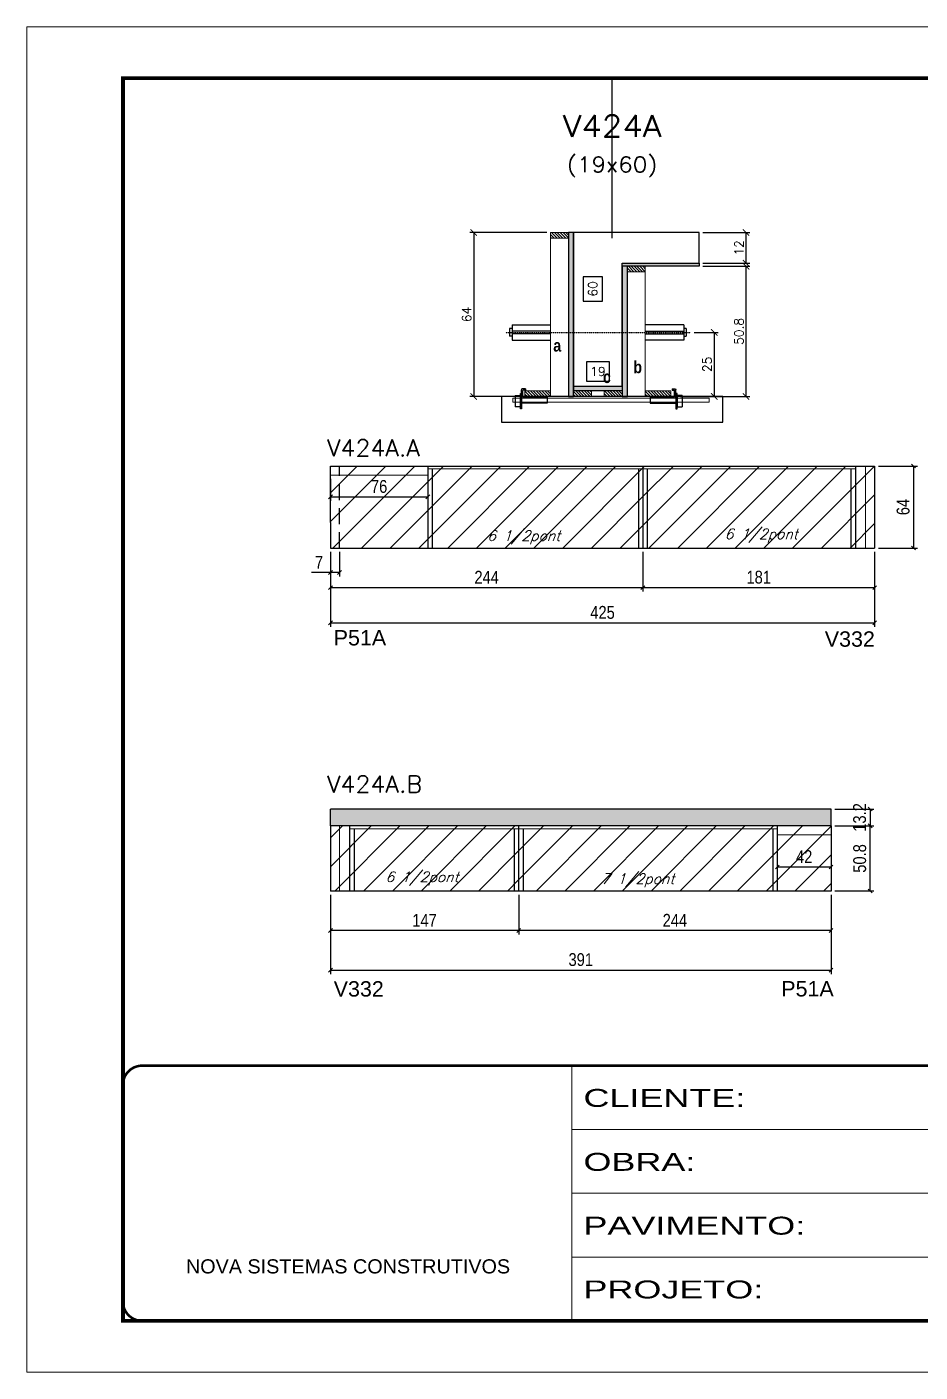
# Model space of a CAD drawing. Extents: x 137137 to 143418, y 10464 to 34486.
# Drawn here: x 137137 to 137835, y 19653 to 20703 of the extents above; entities that cross this region are included whole.
import ezdxf
from ezdxf.enums import TextEntityAlignment as Align

# ---------------------------------------------------------------- set-up
doc = ezdxf.new("R2010")
doc.units = 0
for name, pattern in [('CONTINUO', [0]), ('DASHED', [0.75, 0.5, -0.25]), ('HIDDEN', [0.375, 0.25, -0.125])]:
    doc.linetypes.add(name, pattern=pattern)
for name, color, linetype in [('5', 5, 'Continuous'), ('barrote', 251, 'Continuous'), ('COTA', 241, 'Continuous'), ('Cota Seção (2x)', 4, 'Continuous'), ('detalhes', 4, 'Continuous'), ('Painéis', 200, 'Continuous'), ('presilha', 1, 'Continuous'), ('Reaproveitamento', 251, 'Continuous'), ('SARR_2.2x7', 40, 'Continuous'), ('SARR_3.5x7', 81, 'Continuous'), ('TENSOR', 3, 'Continuous'), ('texto', 7, 'Continuous'), ('Texto de Titulo', 7, 'Continuous'), ('Texto Qtd Sarr', 242, 'Continuous')]:
    doc.layers.add(name, color=color, linetype=linetype)
for name, color, linetype, lineweight in [('CONCRETO', 251, 'Continuous', 25), ('Folhas', 255, 'Continuous', 9), ('Hachura', 251, 'Continuous', 9), ('Madeira', 126, 'Continuous', 18), ('Sarr 2.2x7', 40, 'Continuous', 9), ('SARRAFO DE PRESSAO', 251, 'DASHED', 9), ('SCO-___-LAJ', 2, 'Continuous', 0), ('Texto Seção', 7, 'Continuous', 15)]:
    doc.layers.add(name, color=color, linetype=linetype, lineweight=lineweight)
doc.styles.add('ARIAL', font='arial.ttf')
doc.styles.add('COTA TECNICA', font='techl___.ttf', dxfattribs={"height": 10})
doc.styles.add('REGUA-120', font='ROMANS.shx', dxfattribs={"height": 15})
doc.styles.add('Romans', font='romans.shx')
doc.styles.get("Standard").update_dxf_attribs({"font": 'arial.ttf'})
doc.styles.add('TECNICA', font='techb___.ttf', dxfattribs={"height": 10})
doc.styles.add('Tecnologia', font='')
doc.styles.get('Tecnologia').set_extended_font_data('Forgotten Futurist')
doc.dimstyles.new('Cota Seção (2x)', dxfattribs={"dimtxt": 7, "dimasz": 5, "dimexe": 3, "dimexo": 3, "dimgap": 2, "dimtad": 3, "dimdec": 1, "dimlfac": 0.5, "dimzin": 12, "dimdsep": 46, "dimtxsty": 'Romans', "dimblk": 'ARCHTICK', "dimcen": 0, "dimclrd": 4, "dimclre": 4, "dimclrt": 1, "dimadec": 1, "dimazin": 3, "dimtfac": 1, "dimtdec": 1, "dimtmove": 0, "dimatfit": 3, "dimldrblk": 'OBLIQUE', "dimfxl": 1, "dimtolj": 1, "dimtzin": 12, "dimarcsym": 0})
doc.dimstyles.new('Cota Seção interna', dxfattribs={"dimtxt": 7, "dimasz": 6, "dimexe": 0.18, "dimexo": 2, "dimgap": -4, "dimtad": 3, "dimdec": 1, "dimlfac": 0.5, "dimzin": 12, "dimdsep": 46, "dimtxsty": 'Romans', "dimblk": 'ARCHTICK', "dimcen": 0.09, "dimse1": 1, "dimse2": 1, "dimsd1": 1, "dimsd2": 1, "dimclrd": 180, "dimclre": 5, "dimclrt": 1, "dimadec": 0, "dimazin": 3, "dimtfac": 1, "dimtdec": 1, "dimtofl": 0, "dimtmove": 0, "dimatfit": 3, "dimldrblk": 'ARCHTICK', "dimfxl": 1, "dimtolj": 1, "dimtzin": 0, "dimarcsym": 0})
doc.dimstyles.new('PAINEL', dxfattribs={"dimtxt": 10, "dimasz": 3, "dimexe": 3, "dimexo": 3, "dimgap": 3, "dimtad": 1, "dimdec": 1, "dimzin": 12, "dimdsep": 46, "dimtxsty": 'COTA TECNICA', "dimblk1": 'OBLIQUE', "dimblk2": 'OBLIQUE', "dimsah": 1, "dimcen": 0.9, "dimclrd": 4, "dimclre": 4, "dimclrt": 240, "dimadec": 1, "dimazin": 3, "dimtfac": 1, "dimtdec": 1, "dimtmove": 0, "dimatfit": 3, "dimfxl": 1, "dimtolj": 1, "dimtzin": 12, "dimarcsym": 0})

# ---------------------------------------------------------------- blocks, each defined once
blk = doc.blocks.new('9999999999')
at = {"color": 30, "linetype": 'CONTINUO'}
for p, q in [((98564.6, 34230.2), (98564.6, 34429.4)), ((98564.6, 34379.6), (99584, 34379.6)), ((98564.6, 34329.8), (99488, 34329.8)), ((98564.6, 34280), (99488, 34280))]:
    blk.add_line(p, q, dxfattribs=at)
at = {"color": 30, "linetype": 'CONTINUO', "const_width": 2}
blk.add_lwpolyline([(99584, 34230.2), (99584, 34414.4, 0.414214), (99569, 34429.4), (98229, 34429.4, 0.414214), (98214, 34414.4), (98214, 34245.2, 0.414214), (98229, 34230.2), (99584, 34230.2)], format="xyb", dxfattribs=at)
at = {"layer": 'Folhas'}
blk.add_lwpolyline([(98139, 34190.2), (99624, 34190.2), (99624, 35240.2), (98139, 35240.2)], close=True, dxfattribs=at)
at = {"layer": 'Folhas', "color": 30, "const_width": 3}
blk.add_lwpolyline([(98214, 34230.2), (99584, 34230.2), (99584, 35200.2), (98214, 35200.2)], close=True, dxfattribs=at)
at = {"color": 7, "linetype": 'Continuous', "ltscale": 5, "style": 'ARIAL'}
blk.add_text('NOVA SISTEMAS CONSTRUTIVOS', height=11.059, dxfattribs=at).set_placement((98263.2, 34267.2))
at = {"layer": 'Folhas', "color": 7, "style": 'Tecnologia', "width": 1.5}
for s, p in [('CLIENTE:', (98573.7, 34397.2)), ('OBRA:', (98573.7, 34347.3)), ('PAVIMENTO:', (98573.7, 34297.5)), ('PROJETO:', (98573.7, 34247.7))]:
    blk.add_text(s, height=14, dxfattribs=at).set_placement(p)
blk = doc.blocks.new('_ArchTick')
at = {"color": 0, "linetype": 'ByBlock', "const_width": 0.15}
blk.add_lwpolyline([(-0.5, -0.5), (0.5, 0.5)], dxfattribs=at)
blk = doc.blocks.new('*D1564')
at = {"layer": 'COTA', "color": 4, "lineweight": -2, "transparency": 16777216}
for p, q in [((137665.3, 20516), (137702, 20516)), ((137699, 20414.4), (137699, 20516)), ((137647.7, 20414.4), (137702, 20414.4))]:
    blk.add_line(p, q, dxfattribs=at)
at = {"layer": 'Defpoints', "color": 0, "transparency": 16777216}
for p in [(137662.3, 20516), (137699, 20516), (137644.7, 20414.4)]:
    blk.add_point(p, dxfattribs=at)
at = {"layer": 'COTA', "color": 4, "lineweight": -2, "transparency": 16777216, "xscale": 5, "yscale": 5, "zscale": 5}
for p, rotation in [((137699, 20516), 90), ((137699, 20414.4), 270)]:
    blk.add_blockref('_ArchTick', p, dxfattribs=dict(at, rotation=rotation))
at = {"layer": 'COTA', "color": 1, "transparency": 16777216, "insert": (137693.5, 20465.2), "char_height": 7, "attachment_point": 5, "rotation": 90, "style": 'Romans'}
blk.add_mtext('\\A1;50.8', dxfattribs=at)
blk = doc.blocks.new('_Oblique')
at = {"color": 0, "linetype": 'ByBlock', "lineweight": -2}
blk.add_line((-0.5, -0.5), (0.5, 0.5), dxfattribs=at)
blk = doc.blocks.new('*D1565')
at = {"layer": 'COTA', "color": 4, "lineweight": -2, "transparency": 16777216}
for p, q in [((137665.3, 20542.4), (137702, 20542.4)), ((137699, 20518.4), (137699, 20542.4)), ((137665.3, 20518.4), (137702, 20518.4))]:
    blk.add_line(p, q, dxfattribs=at)
at = {"layer": 'Defpoints', "color": 0, "transparency": 16777216}
for p in [(137662.3, 20542.4), (137699, 20542.4), (137662.3, 20518.4)]:
    blk.add_point(p, dxfattribs=at)
at = {"layer": 'COTA', "color": 4, "lineweight": -2, "transparency": 16777216, "xscale": 5, "yscale": 5, "zscale": 5}
for p, rotation in [((137699, 20542.4), 90), ((137699, 20518.4), 270)]:
    blk.add_blockref('_ArchTick', p, dxfattribs=dict(at, rotation=rotation))
at = {"layer": 'COTA', "color": 1, "transparency": 16777216, "insert": (137693.5, 20530.4), "char_height": 7, "attachment_point": 5, "rotation": 90, "style": 'Romans'}
blk.add_mtext('\\A1;12', dxfattribs=at)
blk = doc.blocks.new('*D1566')
at = {"layer": 'Cota Seção (2x)', "color": 180, "lineweight": -2, "transparency": 16777216}
for p, q in [((137586.8, 20507.9), (137571.8, 20507.9)), ((137571.8, 20507.9), (137571.8, 20488.9)), ((137586.8, 20488.9), (137586.8, 20507.9)), ((137571.8, 20488.9), (137586.8, 20488.9))]:
    blk.add_line(p, q, dxfattribs=at)
at = {"layer": 'Defpoints', "color": 0, "transparency": 16777216}
for p in [(137590.8, 20542.4), (137602.3, 20542.4), (137602.3, 20422.4)]:
    blk.add_point(p, dxfattribs=at)
at = {"layer": 'Cota Seção (2x)', "color": 1, "transparency": 16777216, "insert": (137579.3, 20498.4), "char_height": 7, "attachment_point": 5, "rotation": 90, "style": 'Romans'}
blk.add_mtext('\\A1;60', dxfattribs=at)
blk = doc.blocks.new('PRESILHA METÁLICA 1')
at = {"layer": 'presilha'}
for p, q in [((7.5, 10.6), (7.5, 19.9)), ((12, 21), (8.6, 21)), ((9, 11.6), (9, 18.9)), ((12, 19.5), (9.6, 19.5)), ((12, 21), (12, 19.5)), ((0, 13), (6, 13)), ((0, 13), (0, 0)), ((6, 0), (0, 0)), ((6, 15.5), (7.5, 15.5)), ((6, -2.5), (6, 15.5)), ((6, 13), (6, 0)), ((7.5, 15.5), (7.5, -2.5)), ((37.5, 4.1), (7.5, 4.1)), ((37.5, 11), (9.6, 11)), ((37.5, 11), (37.5, 4.1)), ((7.5, -2.5), (6, -2.5))]:
    blk.add_line(p, q, dxfattribs=at)
for centre, radius, start, end in [((8.6, 19.9), 1.14, 90, 180), ((9.6, 18.9), 0.57, 90, 180), ((9.6, 11.6), 0.57, 180, 270)]:
    blk.add_arc(centre, radius, start, end, dxfattribs=at)
blk = doc.blocks.new('*D1567')
at = {"layer": 'Cota Seção (2x)', "color": 180, "lineweight": -2, "transparency": 16777216}
for p, q in [((137592.3, 20441.4), (137574.3, 20441.4)), ((137574.3, 20441.4), (137574.3, 20426.4)), ((137592.3, 20426.4), (137592.3, 20441.4)), ((137574.3, 20426.4), (137592.3, 20426.4))]:
    blk.add_line(p, q, dxfattribs=at)
at = {"layer": 'Defpoints', "color": 0, "transparency": 16777216}
for p in [(137564.3, 20414.4), (137602.3, 20422.4), (137602.3, 20414.4)]:
    blk.add_point(p, dxfattribs=at)
at = {"layer": 'Cota Seção (2x)', "color": 1, "transparency": 16777216, "insert": (137583.3, 20433.9), "char_height": 7, "attachment_point": 5, "style": 'Romans'}
blk.add_mtext('\\A1;19', dxfattribs=at)
blk = doc.blocks.new('*D1568')
at = {"layer": 'COTA', "color": 4, "lineweight": -2, "transparency": 16777216}
for p, q in [((137543.3, 20542.4), (137483.3, 20542.4)), ((137486.3, 20542.4), (137486.3, 20414.4)), ((137543.3, 20414.4), (137483.3, 20414.4))]:
    blk.add_line(p, q, dxfattribs=at)
at = {"layer": 'Defpoints', "color": 0, "transparency": 16777216}
for p in [(137546.3, 20542.4), (137486.3, 20414.4), (137546.3, 20414.4)]:
    blk.add_point(p, dxfattribs=at)
at = {"layer": 'COTA', "color": 4, "lineweight": -2, "transparency": 16777216, "xscale": 5, "yscale": 5, "zscale": 5}
for p, rotation in [((137486.3, 20542.4), 90), ((137486.3, 20414.4), 270)]:
    blk.add_blockref('_ArchTick', p, dxfattribs=dict(at, rotation=rotation))
at = {"layer": 'COTA', "color": 1, "transparency": 16777216, "insert": (137480.8, 20478.4), "char_height": 7, "attachment_point": 5, "rotation": 90, "style": 'Romans'}
blk.add_mtext('\\A1;64', dxfattribs=at)
blk = doc.blocks.new('*D1569')
at = {"layer": 'COTA', "color": 4, "lineweight": -2, "transparency": 16777216}
for p, q in [((137658.6, 20464.4), (137677.1, 20464.4)), ((137674.1, 20464.4), (137674.1, 20414.4)), ((137658.6, 20414.4), (137677.1, 20414.4))]:
    blk.add_line(p, q, dxfattribs=at)
at = {"layer": 'Defpoints', "color": 0, "transparency": 16777216}
for p in [(137655.6, 20464.4), (137655.6, 20414.4), (137674.1, 20414.4)]:
    blk.add_point(p, dxfattribs=at)
at = {"layer": 'COTA', "color": 4, "lineweight": -2, "transparency": 16777216, "xscale": 5, "yscale": 5, "zscale": 5}
for p, rotation in [((137674.1, 20464.4), 90), ((137674.1, 20414.4), 270)]:
    blk.add_blockref('_ArchTick', p, dxfattribs=dict(at, rotation=rotation))
at = {"layer": 'COTA', "color": 1, "transparency": 16777216, "insert": (137668.6, 20439.4), "char_height": 7, "attachment_point": 5, "rotation": 90, "style": 'Romans'}
blk.add_mtext('\\A1;25', dxfattribs=at)
blk = doc.blocks.new('titulo1')
at = {"layer": 'Defpoints', "color": 252, "linetype": 'HIDDEN', "ltscale": 2}
blk.add_line((0, 0), (0, 125), dxfattribs=at)
at = {"layer": 'Defpoints', "style": 'Romans', "oblique": 15}
blk.add_attdef('FOLHA', text='', height=10, dxfattribs=at).set_placement((0, 15.6), align=Align.MIDDLE_CENTER)
at = {"layer": 'Texto Qtd Sarr', "color": 3, "style": 'Romans', "oblique": 15}
for tag, height, p in [('TITULO', 17, (0, 71.4)), ('SEÇÃO', 12, (0, 41.5))]:
    blk.add_attdef(tag, text='', height=height, dxfattribs=at).set_placement(p, align=Align.MIDDLE_CENTER)
blk = doc.blocks.new('*D1776')
at = {"layer": 'COTA', "color": 4, "lineweight": -2, "ltscale": 25, "transparency": 16777216}
for p, q in [((137374.4, 20293.1), (137374.4, 20262.2)), ((137618.4, 20293.1), (137618.4, 20262.2)), ((137374.4, 20265.2), (137618.4, 20265.2))]:
    blk.add_line(p, q, dxfattribs=at)
at = {"layer": 'Defpoints', "color": 0, "ltscale": 25, "transparency": 16777216}
for p in [(137374.4, 20296.1), (137618.4, 20296.1), (137618.4, 20265.2)]:
    blk.add_point(p, dxfattribs=at)
at = {"layer": 'COTA', "color": 4, "lineweight": -2, "ltscale": 25, "transparency": 16777216, "xscale": 3, "yscale": 3, "zscale": 3, "rotation": 180}
blk.add_blockref('_Oblique', (137374.4, 20265.2), dxfattribs=at)
at = {"layer": 'COTA', "color": 4, "lineweight": -2, "ltscale": 25, "transparency": 16777216, "xscale": 3, "yscale": 3, "zscale": 3}
blk.add_blockref('_Oblique', (137618.4, 20265.2), dxfattribs=at)
at = {"layer": 'COTA', "color": 240, "ltscale": 25, "transparency": 16777216, "insert": (137496.4, 20273.3), "char_height": 10, "attachment_point": 5, "style": 'COTA TECNICA'}
blk.add_mtext('\\A1;244', dxfattribs=at)
blk = doc.blocks.new('*D1777')
at = {"layer": 'COTA', "color": 4, "lineweight": -2, "ltscale": 25, "transparency": 16777216}
for p, q in [((137618.4, 20293.1), (137618.4, 20262.2)), ((137799.4, 20293.1), (137799.4, 20262.2)), ((137618.4, 20265.2), (137799.4, 20265.2))]:
    blk.add_line(p, q, dxfattribs=at)
at = {"layer": 'Defpoints', "color": 0, "ltscale": 25, "transparency": 16777216}
for p in [(137618.4, 20296.1), (137799.4, 20296.1), (137799.4, 20265.2)]:
    blk.add_point(p, dxfattribs=at)
at = {"layer": 'COTA', "color": 4, "lineweight": -2, "ltscale": 25, "transparency": 16777216, "xscale": 3, "yscale": 3, "zscale": 3, "rotation": 180}
blk.add_blockref('_Oblique', (137618.4, 20265.2), dxfattribs=at)
at = {"layer": 'COTA', "color": 4, "lineweight": -2, "ltscale": 25, "transparency": 16777216, "xscale": 3, "yscale": 3, "zscale": 3}
blk.add_blockref('_Oblique', (137799.4, 20265.2), dxfattribs=at)
at = {"layer": 'COTA', "color": 240, "ltscale": 25, "transparency": 16777216, "insert": (137708.9, 20273.3), "char_height": 10, "attachment_point": 5, "style": 'COTA TECNICA'}
blk.add_mtext('\\A1;181', dxfattribs=at)
blk = doc.blocks.new('*D1778')
at = {"layer": 'COTA', "color": 4, "lineweight": -2, "ltscale": 25, "transparency": 16777216}
for p, q in [((137802.4, 20360.1), (137832.8, 20360.1)), ((137829.8, 20360.1), (137829.8, 20296.1)), ((137802.4, 20296.1), (137832.8, 20296.1))]:
    blk.add_line(p, q, dxfattribs=at)
at = {"layer": 'Defpoints', "color": 0, "ltscale": 25, "transparency": 16777216}
for p in [(137799.4, 20360.1), (137799.4, 20296.1), (137829.8, 20296.1)]:
    blk.add_point(p, dxfattribs=at)
at = {"layer": 'COTA', "color": 4, "lineweight": -2, "ltscale": 25, "transparency": 16777216, "xscale": 3, "yscale": 3, "zscale": 3}
for p, rotation in [((137829.8, 20360.1), 90), ((137829.8, 20296.1), 270)]:
    blk.add_blockref('_Oblique', p, dxfattribs=dict(at, rotation=rotation))
at = {"layer": 'COTA', "color": 240, "ltscale": 25, "transparency": 16777216, "insert": (137821.7, 20328.1), "char_height": 10, "attachment_point": 5, "rotation": 90, "style": 'COTA TECNICA'}
blk.add_mtext('\\A1;64', dxfattribs=at)
blk = doc.blocks.new('*D1779')
at = {"layer": 'COTA', "color": 4, "lineweight": -2, "ltscale": 25, "transparency": 16777216}
for p, q in [((137374.4, 20293.1), (137374.4, 20274)), ((137381.4, 20293.1), (137381.4, 20274)), ((137374.4, 20277), (137359.7, 20277)), ((137381.4, 20277), (137374.4, 20277))]:
    blk.add_line(p, q, dxfattribs=at)
at = {"layer": 'Defpoints', "color": 0, "ltscale": 25, "transparency": 16777216}
for p in [(137374.4, 20296.1), (137381.4, 20296.1), (137374.4, 20277)]:
    blk.add_point(p, dxfattribs=at)
at = {"layer": 'COTA', "color": 4, "lineweight": -2, "ltscale": 25, "transparency": 16777216, "xscale": 3, "yscale": 3, "zscale": 3, "rotation": 180}
blk.add_blockref('_Oblique', (137374.4, 20277), dxfattribs=at)
at = {"layer": 'COTA', "color": 4, "lineweight": -2, "ltscale": 25, "transparency": 16777216, "xscale": 3, "yscale": 3, "zscale": 3}
blk.add_blockref('_Oblique', (137381.4, 20277), dxfattribs=at)
at = {"layer": 'COTA', "color": 240, "ltscale": 25, "transparency": 16777216, "insert": (137365.5, 20285), "char_height": 10, "attachment_point": 5, "style": 'COTA TECNICA'}
blk.add_mtext('\\A1;7', dxfattribs=at)
blk = doc.blocks.new('*D1780')
at = {"layer": 'COTA', "color": 4, "lineweight": -2, "ltscale": 25, "transparency": 16777216}
for p, q in [((137374.4, 20350.1), (137374.4, 20333)), ((137450.4, 20350.1), (137450.4, 20333)), ((137374.4, 20336), (137450.4, 20336))]:
    blk.add_line(p, q, dxfattribs=at)
at = {"layer": 'Defpoints', "color": 0, "ltscale": 25, "transparency": 16777216}
for p in [(137374.4, 20353.1), (137450.4, 20353.1), (137450.4, 20336)]:
    blk.add_point(p, dxfattribs=at)
at = {"layer": 'COTA', "color": 4, "lineweight": -2, "ltscale": 25, "transparency": 16777216, "xscale": 3, "yscale": 3, "zscale": 3, "rotation": 180}
blk.add_blockref('_Oblique', (137374.4, 20336), dxfattribs=at)
at = {"layer": 'COTA', "color": 4, "lineweight": -2, "ltscale": 25, "transparency": 16777216, "xscale": 3, "yscale": 3, "zscale": 3}
blk.add_blockref('_Oblique', (137450.4, 20336), dxfattribs=at)
at = {"layer": 'COTA', "color": 240, "ltscale": 25, "transparency": 16777216, "insert": (137412.4, 20344.1), "char_height": 10, "attachment_point": 5, "style": 'COTA TECNICA'}
blk.add_mtext('\\A1;76', dxfattribs=at)
blk = doc.blocks.new('*D1781')
at = {"layer": 'COTA', "color": 4, "lineweight": -2, "ltscale": 25, "transparency": 16777216}
for p, q in [((137521.4, 20025.4), (137521.4, 19994.5)), ((137765.4, 20025.4), (137765.4, 19994.5)), ((137765.4, 19997.5), (137521.4, 19997.5))]:
    blk.add_line(p, q, dxfattribs=at)
at = {"layer": 'Defpoints', "color": 0, "ltscale": 25, "transparency": 16777216}
for p in [(137521.4, 20028.4), (137765.4, 20028.4), (137521.4, 19997.5)]:
    blk.add_point(p, dxfattribs=at)
at = {"layer": 'COTA', "color": 4, "lineweight": -2, "ltscale": 25, "transparency": 16777216, "xscale": 3, "yscale": 3, "zscale": 3, "rotation": 180}
blk.add_blockref('_Oblique', (137521.4, 19997.5), dxfattribs=at)
at = {"layer": 'COTA', "color": 4, "lineweight": -2, "ltscale": 25, "transparency": 16777216, "xscale": 3, "yscale": 3, "zscale": 3}
blk.add_blockref('_Oblique', (137765.4, 19997.5), dxfattribs=at)
at = {"layer": 'COTA', "color": 240, "ltscale": 25, "transparency": 16777216, "insert": (137643.4, 20005.5), "char_height": 10, "attachment_point": 5, "style": 'COTA TECNICA'}
blk.add_mtext('\\A1;244', dxfattribs=at)
blk = doc.blocks.new('*D1782')
at = {"layer": 'COTA', "color": 4, "lineweight": -2, "ltscale": 25, "transparency": 16777216}
for p, q in [((137374.4, 20025.4), (137374.4, 19994.5)), ((137521.4, 20025.4), (137521.4, 19994.5)), ((137521.4, 19997.5), (137374.4, 19997.5))]:
    blk.add_line(p, q, dxfattribs=at)
at = {"layer": 'Defpoints', "color": 0, "ltscale": 25, "transparency": 16777216}
for p in [(137374.4, 20028.4), (137521.4, 20028.4), (137374.4, 19997.5)]:
    blk.add_point(p, dxfattribs=at)
at = {"layer": 'COTA', "color": 4, "lineweight": -2, "ltscale": 25, "transparency": 16777216, "xscale": 3, "yscale": 3, "zscale": 3, "rotation": 180}
blk.add_blockref('_Oblique', (137374.4, 19997.5), dxfattribs=at)
at = {"layer": 'COTA', "color": 4, "lineweight": -2, "ltscale": 25, "transparency": 16777216, "xscale": 3, "yscale": 3, "zscale": 3}
blk.add_blockref('_Oblique', (137521.4, 19997.5), dxfattribs=at)
at = {"layer": 'COTA', "color": 240, "ltscale": 25, "transparency": 16777216, "insert": (137447.9, 20005.5), "char_height": 10, "attachment_point": 5, "style": 'COTA TECNICA'}
blk.add_mtext('\\A1;147', dxfattribs=at)
blk = doc.blocks.new('*D1783')
at = {"layer": 'COTA', "color": 4, "lineweight": -2, "ltscale": 25, "transparency": 16777216}
for p, q in [((137723.4, 20069.2), (137723.4, 20044.1)), ((137765.4, 20069.2), (137765.4, 20044.1)), ((137765.4, 20047.1), (137723.4, 20047.1))]:
    blk.add_line(p, q, dxfattribs=at)
at = {"layer": 'Defpoints', "color": 0, "ltscale": 25, "transparency": 16777216}
for p in [(137723.4, 20072.2), (137765.4, 20072.2), (137723.4, 20047.1)]:
    blk.add_point(p, dxfattribs=at)
at = {"layer": 'COTA', "color": 4, "lineweight": -2, "ltscale": 25, "transparency": 16777216, "xscale": 3, "yscale": 3, "zscale": 3, "rotation": 180}
blk.add_blockref('_Oblique', (137723.4, 20047.1), dxfattribs=at)
at = {"layer": 'COTA', "color": 4, "lineweight": -2, "ltscale": 25, "transparency": 16777216, "xscale": 3, "yscale": 3, "zscale": 3}
blk.add_blockref('_Oblique', (137765.4, 20047.1), dxfattribs=at)
at = {"layer": 'COTA', "color": 240, "ltscale": 25, "transparency": 16777216, "insert": (137744.4, 20055.2), "char_height": 10, "attachment_point": 5, "style": 'COTA TECNICA'}
blk.add_mtext('\\A1;42', dxfattribs=at)
blk = doc.blocks.new('*D1784')
at = {"layer": 'COTA', "color": 4, "lineweight": -2, "ltscale": 25, "transparency": 16777216}
for p, q in [((137768.4, 20079.2), (137798.9, 20079.2)), ((137795.9, 20028.4), (137795.9, 20079.2)), ((137768.4, 20028.4), (137798.9, 20028.4))]:
    blk.add_line(p, q, dxfattribs=at)
at = {"layer": 'Defpoints', "color": 0, "ltscale": 25, "transparency": 16777216}
for p in [(137765.4, 20079.2), (137795.9, 20079.2), (137765.4, 20028.4)]:
    blk.add_point(p, dxfattribs=at)
at = {"layer": 'COTA', "color": 4, "lineweight": -2, "ltscale": 25, "transparency": 16777216, "xscale": 3, "yscale": 3, "zscale": 3}
for p, rotation in [((137795.9, 20079.2), 90), ((137795.9, 20028.4), 270)]:
    blk.add_blockref('_Oblique', p, dxfattribs=dict(at, rotation=rotation))
at = {"layer": 'COTA', "color": 240, "ltscale": 25, "transparency": 16777216, "insert": (137787.8, 20053.8), "char_height": 10, "attachment_point": 5, "rotation": 90, "style": 'COTA TECNICA'}
blk.add_mtext('\\A1;50.8', dxfattribs=at)
blk = doc.blocks.new('*D1579')
at = {"layer": 'COTA', "color": 4, "lineweight": -2, "ltscale": 25, "transparency": 16777216}
for p, q in [((137374.4, 20025.4), (137374.4, 19963.6)), ((137765.4, 20025.4), (137765.4, 19963.6)), ((137374.4, 19966.6), (137765.4, 19966.6))]:
    blk.add_line(p, q, dxfattribs=at)
at = {"layer": 'Defpoints', "color": 0, "ltscale": 25, "transparency": 16777216}
for p in [(137374.4, 20028.4), (137765.4, 20028.4), (137765.4, 19966.6)]:
    blk.add_point(p, dxfattribs=at)
at = {"layer": 'COTA', "color": 4, "lineweight": -2, "ltscale": 25, "transparency": 16777216, "xscale": 3, "yscale": 3, "zscale": 3, "rotation": 180}
blk.add_blockref('_Oblique', (137374.4, 19966.6), dxfattribs=at)
at = {"layer": 'COTA', "color": 4, "lineweight": -2, "ltscale": 25, "transparency": 16777216, "xscale": 3, "yscale": 3, "zscale": 3}
blk.add_blockref('_Oblique', (137765.4, 19966.6), dxfattribs=at)
at = {"layer": 'COTA', "color": 240, "ltscale": 25, "transparency": 16777216, "insert": (137569.9, 19974.8), "char_height": 10, "attachment_point": 5, "style": 'COTA TECNICA'}
blk.add_mtext('\\A1;391', dxfattribs=at)
blk = doc.blocks.new('*D1580')
at = {"layer": 'COTA', "color": 4, "lineweight": -2, "ltscale": 25, "transparency": 16777216}
for p, q in [((137374.4, 20293.1), (137374.4, 20234.7)), ((137799.4, 20293.1), (137799.4, 20234.7)), ((137374.4, 20237.7), (137799.4, 20237.7))]:
    blk.add_line(p, q, dxfattribs=at)
at = {"layer": 'Defpoints', "color": 0, "ltscale": 25, "transparency": 16777216}
for p in [(137374.4, 20296.1), (137799.4, 20296.1), (137799.4, 20237.7)]:
    blk.add_point(p, dxfattribs=at)
at = {"layer": 'COTA', "color": 4, "lineweight": -2, "ltscale": 25, "transparency": 16777216, "xscale": 3, "yscale": 3, "zscale": 3, "rotation": 180}
blk.add_blockref('_Oblique', (137374.4, 20237.7), dxfattribs=at)
at = {"layer": 'COTA', "color": 4, "lineweight": -2, "ltscale": 25, "transparency": 16777216, "xscale": 3, "yscale": 3, "zscale": 3}
blk.add_blockref('_Oblique', (137799.4, 20237.7), dxfattribs=at)
at = {"layer": 'COTA', "color": 240, "ltscale": 25, "transparency": 16777216, "insert": (137586.9, 20245.8), "char_height": 10, "attachment_point": 5, "style": 'COTA TECNICA'}
blk.add_mtext('\\A1;425', dxfattribs=at)
blk = doc.blocks.new('*D1793')
at = {"layer": 'COTA', "color": 4, "lineweight": -2, "ltscale": 25, "transparency": 16777216}
for p, q in [((137768.4, 20092.4), (137798.9, 20092.4)), ((137795.9, 20092.4), (137795.9, 20079.2)), ((137768.4, 20079.2), (137798.9, 20079.2))]:
    blk.add_line(p, q, dxfattribs=at)
at = {"layer": 'Defpoints', "color": 0, "ltscale": 25, "transparency": 16777216}
for p in [(137765.4, 20092.4), (137765.4, 20079.2), (137795.9, 20079.2)]:
    blk.add_point(p, dxfattribs=at)
at = {"layer": 'COTA', "color": 4, "lineweight": -2, "ltscale": 25, "transparency": 16777216, "xscale": 3, "yscale": 3, "zscale": 3}
for p, rotation in [((137795.9, 20092.4), 90), ((137795.9, 20079.2), 270)]:
    blk.add_blockref('_Oblique', p, dxfattribs=dict(at, rotation=rotation))
at = {"layer": 'COTA', "color": 240, "ltscale": 25, "transparency": 16777216, "insert": (137787.7, 20085.8), "char_height": 10, "attachment_point": 5, "rotation": 90, "style": 'COTA TECNICA'}
blk.add_mtext('\\A1;13.2', dxfattribs=at)

msp = doc.modelspace()

# ---------------------------------------------------------------- hatches: boundary and pattern name
at = {"layer": 'COTA', "linetype": 'ByBlock'}
h = msp.add_hatch(dxfattribs=at)
h.set_pattern_fill('AR-CONC', color=256, scale=0.03)
h.paths.add_polyline_path([(137765.39, 20079.16), (137765.39, 20092.36), (137374.39, 20092.36), (137374.39, 20079.16)])
at = {"layer": 'Hachura'}
h = msp.add_hatch(dxfattribs=at)
h.set_pattern_fill('ANSI31', color=256, scale=0.5, angle=270, style=0)
h.set_pattern_definition([(315, (160452.1118, 12234.7608), (1.12253202, 1.12253202), [])])
h.paths.add_polyline_path([(137546.29, 20538), (137546.29, 20542.4), (137560.29, 20542.4), (137560.29, 20538)])
h = msp.add_hatch(color=256, dxfattribs=at)
h.dxf.hatch_style = 1
h.paths.add_polyline_path([(137564.29, 20542.4), (137560.29, 20542.4), (137560.29, 20414.4), (137564.29, 20414.4)])
h = msp.add_hatch(color=256, dxfattribs=at)
h.dxf.hatch_style = 1
h.paths.add_polyline_path([(137602.29, 20516), (137602.29, 20518.4), (137662.29, 20518.4), (137662.29, 20516)])
h = msp.add_hatch(color=256, dxfattribs=at)
h.dxf.hatch_style = 1
h.paths.add_polyline_path([(137606.29, 20516), (137602.29, 20516), (137602.29, 20414.4), (137606.29, 20414.4)])
h = msp.add_hatch(dxfattribs=at)
h.set_pattern_fill('ANSI31', color=256, scale=0.5, angle=270, style=0)
h.set_pattern_definition([(315, (160512.1118, 12208.3608), (1.12253202, 1.12253202), [])])
h.paths.add_polyline_path([(137606.29, 20511.6), (137606.29, 20516), (137620.29, 20516), (137620.29, 20511.6)])
h = msp.add_hatch(dxfattribs=at)
h.set_pattern_fill('ANSI31', color=256, scale=0.5, angle=270, style=0)
h.set_pattern_definition([(315, (160418.1118, 12184.7608), (1.12253202, 1.12253202), [])])
h.paths.add_polyline_path([(137546.29, 20414.4), (137546.29, 20418.8), (137526.29, 20418.8), (137526.29, 20414.4)])
h = msp.add_hatch(color=256, dxfattribs=at)
h.dxf.hatch_style = 1
h.paths.add_polyline_path([(137564.29, 20418.8), (137564.29, 20422.4), (137602.29, 20422.4), (137602.29, 20418.8)])
h = msp.add_hatch(dxfattribs=at)
h.set_pattern_fill('ANSI31', color=256, scale=0.5, angle=270, style=0)
h.set_pattern_definition([(315, (160520.9139, 12184.7608), (1.12253202, 1.12253202), [])])
h.paths.add_polyline_path([(137564.29, 20414.4), (137564.29, 20418.8), (137578.29, 20418.8), (137578.29, 20414.4)])
h = msp.add_hatch(dxfattribs=at)
h.set_pattern_fill('ANSI31', color=256, scale=0.5, angle=270, style=0)
h.set_pattern_definition([(315, (160520.9118, 12184.7608), (1.12253202, 1.12253202), [])])
h.paths.add_polyline_path([(137602.29, 20414.4), (137602.29, 20418.8), (137588.29, 20418.8), (137588.29, 20414.4)])
h = msp.add_hatch(dxfattribs=at)
h.set_pattern_fill('ANSI31', color=256, scale=0.5, angle=270, style=0)
h.set_pattern_definition([(315, (160512.1118, 12184.7608), (1.12253202, 1.12253202), [])])
h.paths.add_polyline_path([(137640.29, 20414.4), (137640.29, 20418.8), (137620.29, 20418.8), (137620.29, 20414.4)])
at = {"layer": 'Reaproveitamento', "ltscale": 25}
h = msp.add_hatch(dxfattribs=at)
h.set_pattern_fill('ANSI31', color=256, scale=5)
h.paths.add_polyline_path([(137618.39, 20296.09), (137618.39, 20360.09), (137374.39, 20360.09), (137374.39, 20316.09), (137374.39, 20296.09)])
h = msp.add_hatch(dxfattribs=at)
h.set_pattern_fill('ANSI31', color=256, scale=5)
h.paths.add_polyline_path([(137799.39, 20296.09), (137799.39, 20360.09), (137618.39, 20360.09), (137618.39, 20296.09)])
h = msp.add_hatch(dxfattribs=at)
h.set_pattern_fill('ANSI31', color=256, scale=5)
h.paths.add_polyline_path([(137521.39, 20028.36), (137521.39, 20079.16), (137374.39, 20079.16), (137374.39, 20028.36)])
h = msp.add_hatch(dxfattribs=at)
h.set_pattern_fill('ANSI31', color=256, scale=5)
h.paths.add_polyline_path([(137521.39, 20079.16), (137521.39, 20028.36), (137765.39, 20028.36), (137765.39, 20079.16)])

# ---------------------------------------------------------------- linework, layer by layer
at = {"ltscale": 3}
for p, q in [((137514.29, 20467.37), (137514.29, 20461.37)), ((137516.29, 20467.37), (137514.29, 20467.37)), ((137516.29, 20470.37), (137516.29, 20458.37)), ((137516.29, 20470.37), (137546.29, 20470.37)), ((137546.29, 20465.37), (137516.29, 20465.37)), ((137650.29, 20470.37), (137620.29, 20470.37)), ((137620.29, 20465.37), (137650.29, 20465.37)), ((137650.29, 20470.37), (137650.29, 20458.37)), ((137652.29, 20467.37), (137650.29, 20467.37)), ((137652.29, 20467.37), (137652.29, 20461.37)), ((137516.29, 20461.37), (137514.29, 20461.37)), ((137546.29, 20463.37), (137516.29, 20463.37)), ((137516.29, 20458.37), (137546.29, 20458.37)), ((137620.29, 20463.37), (137650.29, 20463.37)), ((137650.29, 20458.37), (137620.29, 20458.37)), ((137650.29, 20461.37), (137652.29, 20461.37))]:
    msp.add_line(p, q, dxfattribs=at)
at = {"layer": 'barrote'}
msp.add_lwpolyline([(137507.93, 20394.4), (137680.9, 20394.4), (137680.9, 20414.4), (137507.93, 20414.4)], close=True, dxfattribs=at)
at = {"layer": 'CONCRETO'}
msp.add_lwpolyline([(137602.29, 20518.4), (137662.29, 20518.4), (137662.29, 20542.4), (137602.29, 20542.4), (137602.29, 20542.4), (137564.29, 20542.4), (137564.29, 20418.8), (137564.29, 20418.8), (137564.29, 20422.4), (137602.29, 20422.4)], close=True, dxfattribs=at)
at = {"layer": 'COTA', "linetype": 'ByBlock'}
for p, q in [((137765.39, 20092.36), (137374.39, 20092.36)), ((137374.39, 20079.16), (137374.39, 20092.36)), ((137765.39, 20079.16), (137765.39, 20092.36))]:
    msp.add_line(p, q, dxfattribs=at)
at = {"layer": 'COTA', "ltscale": 25}
msp.add_line((137374.39, 20079.16), (137374.39, 20079.16), dxfattribs=at)
at = {"layer": 'Madeira'}
for points in [[(137546.29, 20538), (137546.29, 20542.4), (137560.29, 20542.4), (137560.29, 20538)], [(137546.29, 20542.4), (137560.29, 20542.4), (137560.29, 20414.4), (137546.29, 20414.4)], [(137606.29, 20511.6), (137606.29, 20516), (137620.29, 20516), (137620.29, 20511.6)], [(137606.29, 20516), (137620.29, 20516), (137620.29, 20414.4), (137606.29, 20414.4)], [(137546.29, 20414.4), (137546.29, 20418.8), (137526.29, 20418.8), (137526.29, 20414.4)], [(137564.29, 20414.4), (137564.29, 20418.8), (137578.29, 20418.8), (137578.29, 20414.4)], [(137602.29, 20414.4), (137602.29, 20418.8), (137588.29, 20418.8), (137588.29, 20414.4)], [(137640.29, 20414.4), (137640.29, 20418.8), (137620.29, 20418.8), (137620.29, 20414.4)]]:
    msp.add_lwpolyline(points, close=True, dxfattribs=at)
at = {"layer": 'Painéis'}
for p, q in [((137374.39, 20360.09), (137799.39, 20360.09)), ((137374.39, 20316.09), (137374.39, 20360.09)), ((137799.39, 20360.09), (137799.39, 20296.09)), ((137374.39, 20296.09), (137799.39, 20296.09)), ((137765.39, 20079.16), (137374.39, 20079.16)), ((137374.39, 20079.16), (137374.39, 20028.36)), ((137765.39, 20028.36), (137374.39, 20028.36))]:
    msp.add_line(p, q, dxfattribs=at)
at = {"layer": 'Painéis', "ltscale": 25}
for p, q in [((137618.39, 20360.09), (137618.39, 20296.09)), ((137374.39, 20316.09), (137374.39, 20296.09)), ((137521.39, 20079.16), (137521.39, 20028.36)), ((137765.39, 20079.16), (137765.39, 20028.36))]:
    msp.add_line(p, q, dxfattribs=at)
at = {"layer": 'Painéis'}
for points in [[(137564.29, 20542.4), (137560.29, 20542.4), (137560.29, 20414.4), (137564.29, 20414.4)], [(137602.29, 20516), (137602.29, 20518.4), (137662.29, 20518.4), (137662.29, 20516)], [(137606.29, 20516), (137602.29, 20516), (137602.29, 20414.4), (137606.29, 20414.4)], [(137564.29, 20418.8), (137564.29, 20422.4), (137602.29, 20422.4), (137602.29, 20418.8)]]:
    msp.add_lwpolyline(points, close=True, dxfattribs=at)
at = {"layer": 'Sarr 2.2x7'}
for p, q in [((137792.39, 20360.09), (137792.39, 20296.09)), ((137374.39, 20353.09), (137450.39, 20353.09)), ((137450.39, 20357.89), (137618.39, 20357.89)), ((137618.39, 20357.89), (137784.39, 20357.89)), ((137381.39, 20079.16), (137381.39, 20028.36)), ((137521.39, 20076.96), (137389.39, 20076.96)), ((137723.39, 20076.96), (137521.39, 20076.96)), ((137765.39, 20072.16), (137723.39, 20072.16))]:
    msp.add_line(p, q, dxfattribs=at)
at = {"layer": 'SARR_2.2x7', "linetype": 'HIDDEN', "ltscale": 50}
msp.add_line((137381.39, 20296.09), (137381.39, 20360.09), dxfattribs=at)
at = {"layer": 'SARR_3.5x7'}
for p, q in [((137450.39, 20360.09), (137450.39, 20296.09)), ((137784.39, 20360.09), (137784.39, 20296.09)), ((137453.89, 20357.89), (137453.89, 20296.09)), ((137614.89, 20357.89), (137614.89, 20296.09)), ((137621.89, 20357.89), (137621.89, 20296.09)), ((137780.89, 20357.89), (137780.89, 20296.09)), ((137389.39, 20079.16), (137389.39, 20028.36)), ((137392.89, 20076.96), (137392.89, 20028.36)), ((137517.89, 20076.96), (137517.89, 20028.36)), ((137524.89, 20076.96), (137524.89, 20028.36)), ((137719.89, 20076.96), (137719.89, 20028.36)), ((137723.39, 20079.16), (137723.39, 20028.36))]:
    msp.add_line(p, q, dxfattribs=at)
at = {"layer": 'SCO-___-LAJ', "color": 1}
msp.add_lwpolyline([(137516.93, 20413.07), (137670.23, 20413.07), (137670.23, 20409.87), (137516.93, 20409.87)], close=True, dxfattribs=at)
at = {"layer": 'TENSOR', "linetype": 'HIDDEN', "ltscale": 0.5}
msp.add_line((137511.29, 20464.37), (137655.59, 20464.37), dxfattribs=at)

# ---------------------------------------------------------------- block references
at = {"layer": 'presilha', "yscale": 0.6666666666666666, "zscale": 0.6666666666666666}
for p, xscale in [((137518.71, 20406.44), 0.6666666666666666), ((137649.16, 20406.44), -0.6666666666666666)]:
    msp.add_blockref('PRESILHA METÁLICA 1', p, dxfattribs=dict(at, xscale=xscale))
at = {"layer": 'SARRAFO DE PRESSAO', "color": 6, "linetype": 'ByBlock'}
msp.add_blockref('9999999999', (38998.31, -14537.33), dxfattribs=at)
at = {"layer": 'Texto Seção'}
ref = msp.add_blockref('titulo1', (137594.41, 20537.97), dxfattribs=at)
ref.add_attrib('TITULO', 'V424A', dxfattribs={"layer": 'Texto de Titulo', "color": 7, "height": 17, "style": 'Romans', "width": 1.1}).set_placement((137594.41, 20625.47), align=Align.MIDDLE_CENTER)
ref.add_attrib('SEÇÃO', '(19x60)', dxfattribs={"layer": 'Texto de Titulo', "color": 7, "height": 12, "style": 'Romans', "width": 1.1}).set_placement((137594.41, 20595.47), align=Align.MIDDLE_CENTER)

# ---------------------------------------------------------------- texts
at = {"layer": '5', "linetype": 'Continuous'}
for s, p in [('P51A', (137376.92, 20220.05)), ('V332', (137760.48, 20219.07)), ('V332', (137376.92, 19946)), ('P51A', (137726.48, 19946.09))]:
    msp.add_text(s, height=12, rotation=359.99996, dxfattribs=at).set_placement(p)
at = {"layer": 'detalhes', "style": 'TECNICA'}
for s, p in [('a', (137548.46, 20449.44)), ('b', (137611.01, 20432.59)), ('c', (137587.27, 20424.9))]:
    msp.add_text(s, height=9.6, dxfattribs=at).set_placement(p)
at = {"layer": 'texto', "color": 2, "char_height": 8, "attachment_point": 5, "style": 'Romans'}
for s, insert in [('{\\Q19;\\C256;6 1/2pont}', (137525.33, 20304.42)), ('{\\Q19;\\C256;6 1/2pont}', (137710.83, 20305.82)), ('{\\Q19;\\C256;6 1/2pont}', (137445.9, 20038.09)), ('{\\Q19;\\C256;7 1/2pont}', (137614.45, 20036.68))]:
    msp.add_mtext(s, dxfattribs=dict(at, insert=insert))
at = {"layer": 'Texto Seção', "style": 'REGUA-120', "width": 1.05}
for s, p in [('V424A.A', (137371.72, 20367.71)), ('V424A.B', (137371.72, 20105.3))]:
    msp.add_text(s, height=13, dxfattribs=at).set_placement(p)

# ---------------------------------------------------------------- dimensions: what is measured, and where the dimension line sits
at = {"layer": 'COTA'}
for base, p1, p2, picture, middle in [((137486.32, 20414.4), (137546.29, 20542.4), (137546.29, 20414.4), '*D1568', (137480.82, 20478.4)), ((137699.01, 20542.4), (137662.29, 20518.4), (137662.29, 20542.4), '*D1565', (137693.51, 20530.4)), ((137699.01, 20516), (137644.69, 20414.4), (137662.29, 20516), '*D1564', (137693.51, 20465.2)), ((137674.15, 20414.4), (137655.59, 20464.37), (137655.59, 20414.4), '*D1569', (137668.65, 20439.39))]:
    dim = msp.add_linear_dim(base=base, p1=p1, p2=p2, angle=90, dimstyle='Cota Seção (2x)', dxfattribs=at)
    dim.commit()
    dim.dimension.update_dxf_attribs({"geometry": picture, "text_midpoint": middle})
at = {"layer": 'COTA', "ltscale": 25}
for base, p1, p2, angle, picture, middle in [((137829.82, 20296.09), (137799.39, 20360.09), (137799.39, 20296.09), 90, '*D1778', (137821.71, 20328.09)), ((137795.92, 20079.16), (137765.39, 20028.36), (137765.39, 20079.16), 90, '*D1784', (137787.79, 20053.76)), ((137723.39, 20047.08), (137765.39, 20072.16), (137723.39, 20072.16), 180, '*D1783', (137744.39, 20055.15))]:
    dim = msp.add_linear_dim(base=base, p1=p1, p2=p2, angle=angle, dimstyle='PAINEL', dxfattribs=at)
    dim.commit()
    dim.dimension.update_dxf_attribs({"geometry": picture, "text_midpoint": middle})
for base, p1, p2, picture, middle in [((137450.39, 20336.01), (137374.39, 20353.09), (137450.39, 20353.09), '*D1780', (137412.39, 20344.11)), ((137374.39, 20276.97), (137381.39, 20296.09), (137374.39, 20296.09), '*D1779', (137365.52, 20285.05)), ((137799.39, 20237.66), (137374.39, 20296.09), (137799.39, 20296.09), '*D1580', (137586.89, 20245.77)), ((137765.39, 19966.59), (137374.39, 20028.36), (137765.39, 20028.36), '*D1579', (137569.89, 19974.84))]:
    dim = msp.add_linear_dim(base=base, p1=p1, p2=p2, dimstyle='PAINEL', dxfattribs=at)
    dim.commit()
    dim.dimension.update_dxf_attribs({"geometry": picture, "text_midpoint": middle})
for base, p1, p2, picture, middle in [((137618.39, 20265.2), (137374.39, 20296.09), (137618.39, 20296.09), '*D1776', (137496.39, 20273.28)), ((137799.39, 20265.2), (137618.39, 20296.09), (137799.39, 20296.09), '*D1777', (137708.89, 20273.3))]:
    dim = msp.add_linear_dim(base=base, p1=p1, p2=p2, dimstyle='PAINEL', override={"dimtmove": 1}, dxfattribs=at)
    dim.commit()
    dim.dimension.update_dxf_attribs({"geometry": picture, "text_midpoint": middle})
dim = msp.add_linear_dim(base=(137795.92, 20079.16), p1=(137765.39, 20092.36), p2=(137765.39, 20079.16), angle=90, dimstyle='PAINEL', dxfattribs=at)
dim.commit()
dim.dimension.update_dxf_attribs({"geometry": '*D1793', "text_midpoint": (137795.92, 20085.76), "dimtype": 160})
for base, p1, p2, picture, middle in [((137374.39, 19997.47), (137521.39, 20028.36), (137374.39, 20028.36), '*D1782', (137447.89, 20005.55)), ((137521.39, 19997.47), (137765.39, 20028.36), (137521.39, 20028.36), '*D1781', (137643.39, 20005.55))]:
    dim = msp.add_linear_dim(base=base, p1=p1, p2=p2, angle=180, dimstyle='PAINEL', override={"dimtmove": 1}, dxfattribs=at)
    dim.commit()
    dim.dimension.update_dxf_attribs({"geometry": picture, "text_midpoint": middle})
at = {"layer": 'Cota Seção (2x)'}
dim = msp.add_linear_dim(base=(137590.79, 20542.4), p1=(137602.29, 20422.4), p2=(137602.29, 20542.4), angle=90, dimstyle='Cota Seção interna', dxfattribs=at)
dim.commit()
dim.dimension.update_dxf_attribs({"geometry": '*D1566', "text_midpoint": (137590.79, 20498.4), "dimtype": 160})
dim = msp.add_linear_dim(base=(137602.29, 20422.4), p1=(137564.29, 20414.4), p2=(137602.29, 20414.4), dimstyle='Cota Seção interna', dxfattribs=at)
dim.commit()
dim.dimension.update_dxf_attribs({"geometry": '*D1567', "text_midpoint": (137583.29, 20433.9)})

doc.saveas('drawing.dxf')
